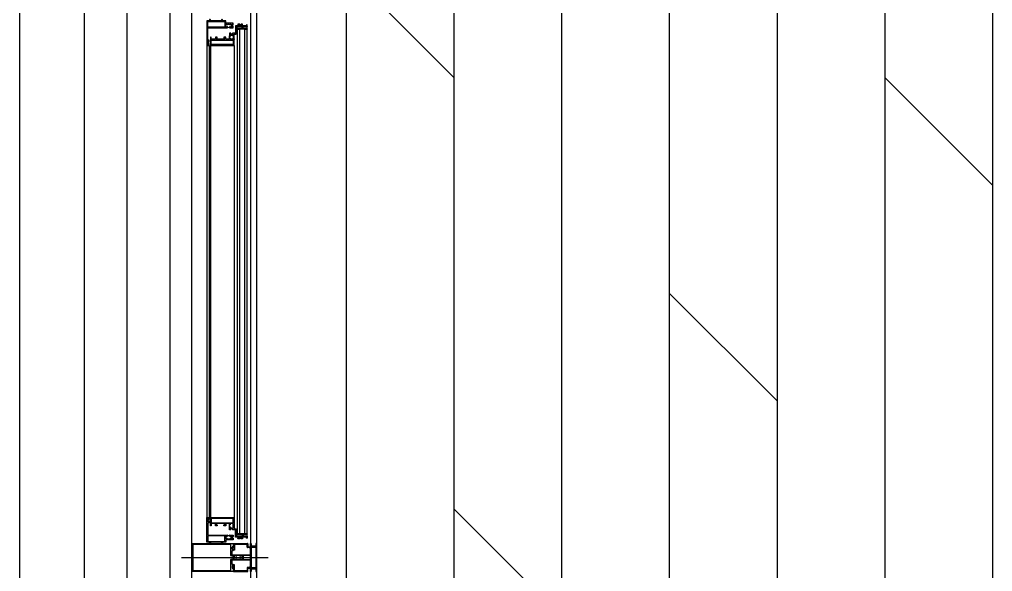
# Model space of a CAD drawing. Header units: millimetres. Extents: x 0 to 356400, y 0 to 68257.
# Drawn here: x 110658.2 to 110748.5, y 7071.8 to 7123 of the extents above; entities that cross this region are included whole.
import ezdxf

# ---------------------------------------------------------------- set-up
doc = ezdxf.new("R2010")
doc.units = ezdxf.units.MM
doc.header["$LTSCALE"] = 75
doc.layers.add('8', color=8, linetype='Continuous')

# ---------------------------------------------------------------- blocks, each defined once
blk = doc.blocks.new('G$C7369CDF7')
at = {"layer": '8'}
for p, q in [((1430.3, 39657.8), (8430.3, 39657.8)), ((6237.1, 39407.8), (6487.1, 39657.8)), ((1430.3, 39407.8), (8430.3, 39407.8)), ((1430.3, 39157.8), (8430.3, 39157.8)), ((6737.1, 38907.8), (6987.1, 39157.8)), ((1430.3, 38907.8), (8430.3, 38907.8)), ((1430.3, 38657.8), (8430.3, 38657.8)), ((7237.1, 38407.8), (7487.1, 38657.8)), ((1430.3, 38407.8), (8430.3, 38407.8)), ((5987.1, 38157.8), (6237.1, 38407.8)), ((1430.3, 38157.8), (8430.3, 38157.8)), ((7350.3, 37775.8), (7350.3, 37977.1)), ((2220.3, 37950), (8630.3, 37950)), ((3542.8, 37950), (8565.3, 37950)), ((3542.8, 37936), (8565.3, 37936)), ((7350.3, 37950), (7317.8, 37950)), ((7317.8, 37950), (7317.8, 37948.5)), ((7317.8, 37948.5), (7324.3, 37948.5)), ((7317.8, 37936), (7317.8, 37938)), ((7317.8, 37938), (7322.7, 37938)), ((7327.8, 37936), (7317.8, 37936)), ((7323.2, 37938.5), (7323.2, 37946.7)), ((7324.7, 37946.7), (7324.7, 37938.5)), ((7324.8, 37948), (7324.8, 37939.1)), ((7325.2, 37938), (7350.3, 37938)), ((7325.3, 37930), (7325.3, 37935.5)), ((7325.3, 37935.5), (7327.3, 37935.5)), ((7326.3, 37939.1), (7326.3, 37948)), ((7326.8, 37948.5), (7374.3, 37948.5)), ((7327.3, 37935.5), (7327.3, 37929)), ((7327.8, 37935.3), (7327.8, 37936)), ((7342.8, 37936), (7329.3, 37936)), ((7329.3, 37936), (7329.3, 37935.3)), ((7343.8, 37907.8), (7343.8, 37935)), ((7354.8, 37936), (7345.8, 37936)), ((7345.8, 37936), (7345.8, 37919)), ((7382.8, 37950), (7350.3, 37950)), ((7350.3, 37938), (7375.4, 37938)), ((7354.8, 37919), (7354.8, 37936)), ((7356.8, 37935), (7356.8, 37907.8)), ((7371.3, 37936), (7357.8, 37936)), ((7371.3, 37935.3), (7371.3, 37936)), ((7382.8, 37936), (7372.8, 37936)), ((7372.8, 37936), (7372.8, 37935.3)), ((7375.3, 37935.5), (7373.3, 37935.5)), ((7373.3, 37935.5), (7373.3, 37929)), ((7374.3, 37948.5), (7374.3, 37939.1)), ((7375.3, 37930), (7375.3, 37935.5)), ((7375.8, 37939.1), (7375.8, 37948)), ((7375.9, 37938.5), (7375.9, 37946.7)), ((7376.3, 37948.5), (7382.8, 37948.5)), ((7377.4, 37946.7), (7377.4, 37938.5)), ((7377.9, 37938), (7382.8, 37938)), ((7382.8, 37948.5), (7382.8, 37950)), ((7382.8, 37938), (7382.8, 37936)), ((6117.2, 37917.2), (6114, 37917.2)), ((6114, 37917.2), (6114, 37914.2)), ((6117.2, 37911.5), (6114, 37911.5)), ((6114, 37911.5), (6114, 37907)), ((6114.5, 37913.7), (6115.2, 37913.7)), ((6115, 37927.7), (6115, 37926.8)), ((6119.2, 37928), (6115.3, 37928)), ((6115.3, 37926.5), (6117.2, 37926.5)), ((6115.7, 37914.2), (6115.7, 37915.2)), ((6115.7, 37915.2), (6117.2, 37915.2)), ((6115.7, 37907), (6115.7, 37909.5)), ((6115.7, 37909.5), (6117.2, 37909.5)), ((6117.2, 37926.5), (6117.2, 37917.2)), ((6117.2, 37915.2), (6117.2, 37913.7)), ((6117.2, 37913.7), (6117.2, 37911.5)), ((6117.2, 37909.5), (6117.2, 37901)), ((6119.2, 37919), (6119.2, 37928)), ((6122.7, 37919), (6119.2, 37919)), ((6119.2, 37903), (6119.2, 37917.7)), ((6119.2, 37917.7), (6121.4, 37917.7)), ((6121.4, 37917.7), (6121.4, 37915.7)), ((6121.4, 37915.7), (6122.7, 37915.7)), ((6122.7, 37903), (6122.7, 37927)), ((6122.7, 37927), (6125.2, 37927)), ((6122.7, 37915.7), (6122.7, 37919)), ((7295.4, 37928), (6125.2, 37928)), ((6125.2, 37923), (6125.2, 37928)), ((6125.2, 37927), (6125.2, 37903)), ((7295.4, 37923), (6125.2, 37923)), ((6125.2, 37906), (6125.2, 37912)), ((7295.4, 37911), (6125.2, 37911)), ((7295.4, 37923), (7295.4, 37928)), ((7295.4, 37927), (7295.4, 37903)), ((7297.9, 37927), (7295.4, 37927)), ((7295.4, 37906), (7295.4, 37912)), ((7297.9, 37903), (7297.9, 37927)), ((7297.9, 37915.7), (7297.9, 37919)), ((7297.9, 37919), (7301.4, 37919)), ((7299.2, 37915.7), (7297.9, 37915.7)), ((7301.4, 37917.7), (7299.2, 37917.7)), ((7299.2, 37917.7), (7299.2, 37915.7)), ((7301.4, 37919), (7301.4, 37928)), ((7301.4, 37928), (7305.3, 37928)), ((7301.4, 37903), (7301.4, 37917.7)), ((7305.3, 37926.5), (7303.4, 37926.5)), ((7303.4, 37926.5), (7303.4, 37917.2)), ((7303.4, 37917.2), (7306.6, 37917.2)), ((7304.9, 37915.2), (7303.4, 37915.2)), ((7303.4, 37915.2), (7303.4, 37913.7)), ((7303.4, 37913.7), (7303.4, 37911.5)), ((7303.4, 37911.5), (7306.6, 37911.5)), ((7304.9, 37909.5), (7303.4, 37909.5)), ((7303.4, 37909.5), (7303.4, 37901)), ((7304.9, 37914.2), (7304.9, 37915.2)), ((7304.9, 37907), (7304.9, 37909.5)), ((7306.1, 37913.7), (7305.4, 37913.7)), ((7305.6, 37927.7), (7305.6, 37926.8)), ((7306.6, 37917.2), (7306.6, 37914.2)), ((7306.6, 37911.5), (7306.6, 37907)), ((7317.8, 37896.3), (7317.8, 37929)), ((7318.8, 37930), (7325.3, 37930)), ((7326.3, 37928), (7319.8, 37928)), ((7319.8, 37928), (7319.8, 37898.6)), ((7345.8, 37919), (7350.3, 37919)), ((7345.8, 37916.2), (7345.8, 37913.5)), ((7345.8, 37911), (7345.8, 37904)), ((7346.3, 37913), (7346.5, 37913)), ((7346.5, 37911.5), (7346.3, 37911.5)), ((7350.3, 37917), (7346.6, 37917)), ((7350.3, 37919), (7354.8, 37919)), ((7350.3, 37917), (7354, 37917)), ((7354.3, 37913), (7354, 37913)), ((7354, 37911.5), (7354.3, 37911.5)), ((7354.8, 37916.2), (7354.8, 37913.5)), ((7354.8, 37911), (7354.8, 37904)), ((7374.3, 37928), (7380.8, 37928)), ((7381.8, 37930), (7375.3, 37930)), ((7380.8, 37928), (7380.8, 37898.6)), ((7382.8, 37896.3), (7382.8, 37929)), ((6114.8, 37896), (6111.3, 37896)), ((6111.3, 37896), (6111.3, 37885.3)), ((6113.3, 37893.5), (6113.3, 37895)), ((6113.3, 37895), (6114.8, 37895)), ((6120.3, 37893.5), (6113.3, 37893.5)), ((6113.3, 37888.6), (6113.3, 37891)), ((6113.8, 37888.6), (6113.3, 37888.6)), ((6113.3, 37882.4), (6113.3, 37887.6)), ((6113.3, 37887.6), (6113.8, 37887.6)), ((6113.8, 37891.5), (6119.8, 37891.5)), ((6114.5, 37906.5), (6115.2, 37906.5)), ((6117.2, 37901), (6134.5, 37901)), ((6118.3, 37895.5), (6118.3, 37895.5)), ((6122.3, 37896), (6118.8, 37896)), ((6118.8, 37895), (6120.3, 37895)), ((6121.4, 37903), (6119.2, 37903)), ((6120.3, 37888.6), (6119.8, 37888.6)), ((6119.8, 37887.6), (6121.8, 37887.6)), ((6120.3, 37895), (6120.3, 37893.5)), ((6120.3, 37891), (6120.3, 37888.6)), ((6122.7, 37905), (6121.4, 37905)), ((6121.4, 37905), (6121.4, 37903)), ((6122.3, 37888.1), (6122.3, 37896)), ((6122.7, 37903), (6122.7, 37905)), ((6125.2, 37903), (6122.7, 37903)), ((6136.5, 37903), (6122.7, 37903)), ((7295.4, 37906), (6125.2, 37906)), ((6134.5, 37901), (6134.5, 37894.5)), ((6134.5, 37890.1), (6134.5, 37887)), ((6134.5, 37887), (6140.7, 37887)), ((6135.5, 37894.5), (6135.5, 37895.4)), ((6135.5, 37889.2), (6135.5, 37890.1)), ((6136.5, 37898), (6136.5, 37903)), ((6143.5, 37898), (6136.5, 37898)), ((6136.8, 37895.4), (6136.8, 37889.2)), ((6138.8, 37889.6), (6138.8, 37895.4)), ((6139.4, 37896), (6139.7, 37896)), ((6139.7, 37889), (6139.4, 37889)), ((6141.2, 37887.5), (6141.2, 37889.5)), ((6141.7, 37896), (6145.9, 37896)), ((6143.8, 37897.7), (6143.5, 37898)), ((6144.1, 37898), (6143.8, 37897.7)), ((6147.8, 37898), (6144.1, 37898)), ((6146.4, 37889.5), (6146.4, 37887.5)), ((6146.9, 37887), (6148.8, 37887)), ((6147.8, 37898.5), (6147.8, 37898)), ((6147.9, 37896), (6148.2, 37896)), ((6148.2, 37889), (6147.9, 37889)), ((6148.8, 37895.4), (6148.8, 37889.6)), ((6148.8, 37887), (6148.8, 37878.5)), ((6149.3, 37898), (6149.3, 37898.5)), ((6162.8, 37898), (6149.3, 37898)), ((6150.8, 37845), (6150.8, 37896)), ((6150.8, 37896), (6160.8, 37896)), ((6160.8, 37896), (6160.8, 37845)), ((6162.8, 37898), (7257.8, 37898)), ((6162.8, 37843), (6162.8, 37898)), ((7257.8, 37843), (7257.8, 37898)), ((7257.8, 37898), (7271.3, 37898)), ((7269.8, 37896), (7259.8, 37896)), ((7259.8, 37896), (7259.8, 37845)), ((7269.8, 37845), (7269.8, 37896)), ((7271.3, 37898), (7271.3, 37898.5)), ((7271.8, 37895.4), (7271.8, 37889.6)), ((7273.7, 37887), (7271.8, 37887)), ((7271.8, 37887), (7271.8, 37878.5)), ((7272.7, 37896), (7272.4, 37896)), ((7272.4, 37889), (7272.7, 37889)), ((7272.8, 37898.5), (7272.8, 37898)), ((7272.8, 37898), (7276.5, 37898)), ((7274.2, 37889.5), (7274.2, 37887.5)), ((7278.9, 37896), (7274.7, 37896)), ((7276.5, 37898), (7276.8, 37897.7)), ((7276.8, 37897.7), (7277.1, 37898)), ((7277.1, 37898), (7284, 37898)), ((7279.4, 37887.5), (7279.4, 37889.5)), ((7286, 37887), (7279.9, 37887)), ((7281.2, 37896), (7280.9, 37896)), ((7280.9, 37889), (7281.2, 37889)), ((7281.8, 37889.6), (7281.8, 37895.4)), ((7283.8, 37895.4), (7283.8, 37889.2)), ((7284, 37898), (7284, 37903)), ((7284, 37903), (7297.9, 37903)), ((7285, 37894.5), (7285, 37895.4)), ((7285, 37889.2), (7285, 37890.1)), ((7303.4, 37901), (7286, 37901)), ((7286, 37901), (7286, 37894.5)), ((7286, 37890.1), (7286, 37887)), ((7295.4, 37903), (7297.9, 37903)), ((7297.9, 37903), (7297.9, 37905)), ((7297.9, 37905), (7299.2, 37905)), ((7298.3, 37888.1), (7298.3, 37896)), ((7298.3, 37896), (7301.8, 37896)), ((7300.8, 37887.6), (7298.8, 37887.6)), ((7299.2, 37905), (7299.2, 37903)), ((7299.2, 37903), (7301.4, 37903)), ((7301.8, 37895), (7300.3, 37895)), ((7300.3, 37895), (7300.3, 37893.5)), ((7300.3, 37893.5), (7307.3, 37893.5)), ((7300.3, 37891), (7300.3, 37888.6)), ((7300.3, 37888.6), (7300.8, 37888.6)), ((7306.8, 37891.5), (7300.8, 37891.5)), ((7302.3, 37895.5), (7302.3, 37895.5)), ((7306.1, 37906.5), (7305.4, 37906.5)), ((7305.8, 37896), (7309.3, 37896)), ((7307.3, 37895), (7305.8, 37895)), ((7306.8, 37888.6), (7307.3, 37888.6)), ((7307.3, 37887.6), (7306.8, 37887.6)), ((7307.3, 37893.5), (7307.3, 37895)), ((7307.3, 37888.6), (7307.3, 37891)), ((7307.3, 37882.4), (7307.3, 37887.6)), ((7309.3, 37896), (7309.3, 37885.3)), ((7327.3, 37896.3), (7317.8, 37896.3)), ((7317.8, 37800), (7317.8, 37896)), ((7317.8, 37896), (7326.7, 37896)), ((7319.8, 37898.6), (7333.3, 37898.6)), ((7320.3, 37890), (7320.3, 37802.5)), ((7345.8, 37890.5), (7320.8, 37890.5)), ((7326.7, 37894.9), (7325.8, 37894.9)), ((7325.8, 37894.9), (7325.8, 37893.3)), ((7325.8, 37893.3), (7331.8, 37893.3)), ((7325.9, 37893.9), (7325.9, 37894.4)), ((7326.4, 37894.9), (7327.3, 37894.9)), ((7331.1, 37893.4), (7326.4, 37893.4)), ((7333.3, 37896.3), (7330.3, 37896.3)), ((7330.3, 37894.9), (7331.1, 37894.9)), ((7330.8, 37896), (7334.3, 37896)), ((7331.8, 37894.9), (7330.8, 37894.9)), ((7331.6, 37894.4), (7331.6, 37893.9)), ((7331.8, 37893.3), (7331.8, 37894.9)), ((7333.3, 37898.6), (7333.3, 37896.3)), ((7334.8, 37895.5), (7334.8, 37893.5)), ((7335.3, 37893), (7343.3, 37893)), ((7344.1, 37907.5), (7343.8, 37907.8)), ((7343.8, 37907.2), (7344.1, 37907.5)), ((7343.8, 37893.5), (7343.8, 37907.2)), ((7345.8, 37901.5), (7345.8, 37898.8)), ((7346.3, 37903.5), (7346.5, 37903.5)), ((7346.5, 37902), (7346.3, 37902)), ((7346.3, 37895), (7346.3, 37891)), ((7346.6, 37898), (7350.3, 37898)), ((7350.3, 37895.5), (7346.8, 37895.5)), ((7354, 37898), (7350.3, 37898)), ((7353.8, 37895.5), (7350.3, 37895.5)), ((7354.3, 37903.5), (7354, 37903.5)), ((7354, 37902), (7354.3, 37902)), ((7354.3, 37891), (7354.3, 37895)), ((7354.8, 37901.5), (7354.8, 37898.8)), ((7379.8, 37890.5), (7354.8, 37890.5)), ((7356.8, 37907.8), (7356.5, 37907.5)), ((7356.5, 37907.5), (7356.8, 37907.2)), ((7356.8, 37907.2), (7356.8, 37893.5)), ((7357.3, 37893), (7365.3, 37893)), ((7365.8, 37893.5), (7365.8, 37895.5)), ((7366.3, 37896), (7369.7, 37896)), ((7380.8, 37898.6), (7367.3, 37898.6)), ((7367.3, 37898.6), (7367.3, 37896.3)), ((7367.3, 37896.3), (7370.3, 37896.3)), ((7369.7, 37894.9), (7368.8, 37894.9)), ((7368.8, 37894.9), (7368.8, 37893.3)), ((7368.8, 37893.3), (7374.8, 37893.3)), ((7368.9, 37894.4), (7368.9, 37893.9)), ((7370.3, 37894.9), (7369.4, 37894.9)), ((7369.4, 37893.4), (7374.1, 37893.4)), ((7373.3, 37896.3), (7382.8, 37896.3)), ((7374.1, 37894.9), (7373.3, 37894.9)), ((7373.8, 37896), (7382.8, 37896)), ((7374.8, 37894.9), (7373.8, 37894.9)), ((7374.6, 37893.9), (7374.6, 37894.4)), ((7374.8, 37893.3), (7374.8, 37894.9)), ((7380.3, 37802.5), (7380.3, 37890)), ((7382.8, 37896), (7382.8, 37800)), ((6105.8, 37871), (6103.8, 37871)), ((6103.8, 37869), (6105.8, 37869)), ((6110.8, 37879), (6105.8, 37879)), ((6105.8, 37879), (6105.8, 37871)), ((6105.8, 37869), (6105.8, 37843)), ((6107.8, 37876.5), (6120.3, 37876.5)), ((6107.8, 37837), (6107.8, 37876.5)), ((6111.3, 37885.3), (6111.6, 37885)), ((6111.6, 37885), (6111.3, 37884.7)), ((6111.3, 37884.7), (6111.3, 37879.5)), ((6113.8, 37882.4), (6113.3, 37882.4)), ((6113.3, 37879), (6113.3, 37881.4)), ((6113.3, 37881.4), (6113.8, 37881.4)), ((6119.8, 37878.5), (6113.8, 37878.5)), ((6121.8, 37882.4), (6119.8, 37882.4)), ((6119.8, 37881.4), (6120.3, 37881.4)), ((6120.3, 37881.4), (6120.3, 37879)), ((6120.3, 37876.5), (6120.3, 37837)), ((6122.3, 37838), (6122.3, 37881.9)), ((6148.8, 37878.5), (6143.8, 37878.5)), ((6143.8, 37878.5), (6143.8, 37874)), ((6143.8, 37874), (6145.8, 37874)), ((6145.8, 37874), (6145.8, 37876.5)), ((6145.8, 37876.5), (6148.8, 37876.5)), ((6148.8, 37876.5), (6148.8, 37856.5)), ((7271.8, 37878.5), (7276.8, 37878.5)), ((7274.8, 37876.5), (7271.8, 37876.5)), ((7271.8, 37876.5), (7271.8, 37856.5)), ((7274.8, 37874), (7274.8, 37876.5)), ((7276.8, 37874), (7274.8, 37874)), ((7276.8, 37878.5), (7276.8, 37874)), ((7298.3, 37838), (7298.3, 37881.9)), ((7298.8, 37882.4), (7300.8, 37882.4)), ((7300.8, 37881.4), (7300.3, 37881.4)), ((7300.3, 37881.4), (7300.3, 37879)), ((7312.8, 37876.5), (7300.3, 37876.5)), ((7300.3, 37876.5), (7300.3, 37837)), ((7300.8, 37878.5), (7306.8, 37878.5)), ((7306.8, 37882.4), (7307.3, 37882.4)), ((7307.3, 37881.4), (7306.8, 37881.4)), ((7307.3, 37879), (7307.3, 37881.4)), ((7309.3, 37885.3), (7309, 37885)), ((7309, 37885), (7309.3, 37884.7)), ((7309.3, 37884.7), (7309.3, 37879.5)), ((7309.8, 37879), (7314.8, 37879)), ((7312.8, 37837), (7312.8, 37876.5)), ((7314.8, 37879), (7314.8, 37871)), ((7314.8, 37871), (7316.8, 37871)), ((7316.8, 37869), (7314.8, 37869)), ((7314.8, 37869), (7314.8, 37843)), ((6105.8, 37843), (6103.8, 37843)), ((6145.8, 37859), (6143.8, 37859)), ((6143.8, 37859), (6143.8, 37854.5)), ((6143.8, 37854.5), (6148.8, 37854.5)), ((6148.8, 37845), (6143.8, 37845)), ((6143.8, 37845), (6143.8, 37843)), ((6143.8, 37843), (6162.8, 37843)), ((6145.8, 37856.5), (6145.8, 37859)), ((6148.8, 37856.5), (6145.8, 37856.5)), ((6148.8, 37854.5), (6148.8, 37845)), ((6160.8, 37845), (6150.8, 37845)), ((6162.8, 37843), (7257.8, 37843)), ((7276.8, 37843), (7257.8, 37843)), ((7259.8, 37845), (7269.8, 37845)), ((7271.8, 37856.5), (7274.8, 37856.5)), ((7276.8, 37854.5), (7271.8, 37854.5)), ((7271.8, 37854.5), (7271.8, 37845)), ((7271.8, 37845), (7276.8, 37845)), ((7274.8, 37856.5), (7274.8, 37859)), ((7274.8, 37859), (7276.8, 37859)), ((7276.8, 37859), (7276.8, 37854.5)), ((7276.8, 37845), (7276.8, 37843)), ((7314.8, 37843), (7316.8, 37843)), ((6103.8, 37841), (6105.8, 37841)), ((6105.8, 37841), (6105.8, 37835)), ((6105.8, 37835), (6162.8, 37835)), ((6120.3, 37837), (6107.8, 37837)), ((6150.8, 37837), (6123.3, 37837)), ((6154.3, 37840), (6150.8, 37840)), ((6150.8, 37840), (6150.8, 37837)), ((6152.8, 37837), (6152.8, 37838.5)), ((6152.8, 37838.5), (6154.3, 37838.5)), ((6160.8, 37837), (6152.8, 37837)), ((6162.8, 37840), (6159.3, 37840)), ((6159.3, 37838.5), (6160.8, 37838.5)), ((6160.8, 37838.5), (6160.8, 37837)), ((6162.8, 37840), (7257.8, 37840)), ((6162.8, 37835), (6162.8, 37840)), ((6162.8, 37835), (7257.8, 37835)), ((7257.8, 37840), (7261.3, 37840)), ((7257.8, 37835), (7257.8, 37840)), ((7314.8, 37835), (7257.8, 37835)), ((7261.3, 37838.5), (7259.8, 37838.5)), ((7259.8, 37838.5), (7259.8, 37837)), ((7259.8, 37837), (7267.8, 37837)), ((7266.3, 37840), (7269.8, 37840)), ((7267.8, 37838.5), (7266.3, 37838.5)), ((7267.8, 37837), (7267.8, 37838.5)), ((7269.8, 37840), (7269.8, 37837)), ((7269.8, 37837), (7297.3, 37837)), ((7300.3, 37837), (7312.8, 37837)), ((7316.8, 37841), (7314.8, 37841)), ((7314.8, 37841), (7314.8, 37835)), ((8565.3, 37800), (3542.8, 37800)), ((7382.8, 37800), (7317.8, 37800)), ((7320.3, 37802.5), (7380.3, 37802.5)), ((8640.3, 37750), (2220.3, 37750)), ((15030.3, 37650), (530.3, 37650)), ((2220.3, 37550), (8640.3, 37550)), ((2030.3, 37400), (8830.3, 37400))]:
    blk.add_line(p, q, dxfattribs=at)
for centre, radius, start, end in [((7322.7, 37938.5), 0.5, 270, 0), ((7323.9, 37946.7), 0.75, 0, 180), ((7324.3, 37948), 0.5, 0, 90), ((7325.2, 37938.5), 0.5, 180, 270), ((7325.5, 37939.1), 0.75, 180, 0), ((7326.8, 37948), 0.5, 90, 180), ((7328.5, 37935.3), 0.75, 180, 0), ((7342.8, 37935), 1, 0, 90), ((7357.8, 37935), 1, 90, 180), ((7372, 37935.3), 0.75, 180, 0), ((7375, 37939.1), 0.75, 180, 0), ((7375.4, 37938.5), 0.5, 270, 0), ((7376.3, 37948), 0.5, 90, 180), ((7376.6, 37946.7), 0.75, 0, 180), ((7377.9, 37938.5), 0.5, 180, 270), ((6114.5, 37914.2), 0.5, 180, 270), ((6115.3, 37927.7), 0.3, 90, 180), ((6115.3, 37926.8), 0.3, 180, 270), ((6115.2, 37914.2), 0.5, 270, 0), ((6122.2, 37935.9), 8.43, 249.237, 290.763), ((7298.4, 37935.9), 8.43, 249.237, 290.763), ((7305.4, 37914.2), 0.5, 180, 270), ((7305.3, 37927.7), 0.3, 360, 90), ((7305.3, 37926.8), 0.3, 270, 0), ((7306.1, 37914.2), 0.5, 270, 0), ((7318.8, 37929), 1, 90, 180), ((7326.3, 37929), 1, 270, 0), ((7346.6, 37916.2), 0.8, 90, 180), ((7346.3, 37913.5), 0.5, 180, 270), ((7346.3, 37911), 0.5, 90, 180), ((7346.5, 37912.3), 0.75, 270, 90), ((7354, 37912.3), 0.75, 90, 270), ((7354, 37916.2), 0.8, 0, 90), ((7354.3, 37913.5), 0.5, 270, 0), ((7354.3, 37911), 0.5, 0, 90), ((7374.3, 37929), 1, 180, 270), ((7381.8, 37929), 1, 0, 90), ((6113.8, 37891), 0.5, 90, 180), ((6113.8, 37888.1), 0.5, 270, 90), ((6114.5, 37907), 0.5, 180, 270), ((6114.8, 37895.5), 0.5, 270, 90), ((6115.2, 37907), 0.5, 270, 0), ((6118.8, 37895.5), 0.5, 90, 180), ((6118.8, 37895.5), 0.5, 180, 270), ((6119.8, 37888.1), 0.5, 90, 270), ((6119.8, 37891), 0.5, 0, 90), ((6127.6, 37885), 6.14, 153.4061, 206.5939), ((6121.8, 37888.1), 0.5, 270, 0), ((6135, 37894.5), 0.5, 180, 270), ((6135, 37890.1), 0.5, 90, 180), ((6135, 37894.5), 0.5, 270, 0), ((6135, 37890.1), 0.5, 0, 90), ((6136.2, 37895.4), 0.625, 90, 180), ((6136.2, 37889.2), 0.625, 180, 270), ((6136.2, 37895.4), 0.625, 0, 90), ((6136.2, 37889.2), 0.625, 270, 0), ((6139.4, 37895.4), 0.6, 90, 180), ((6139.4, 37889.6), 0.6, 180, 270), ((6139.7, 37895.5), 0.5, 0, 90), ((6139.7, 37889.5), 0.5, 270, 0), ((6140.7, 37895.5), 0.5, 180, 0), ((6140.7, 37889.5), 0.5, 0, 180), ((6140.7, 37887.5), 0.5, 270, 0), ((6143.8, 37877.7), 9.86, 73.8262, 106.1738), ((6141.7, 37895.5), 0.5, 90, 180), ((6145.9, 37895.5), 0.5, 0, 90), ((6146.9, 37895.5), 0.5, 180, 0), ((6146.9, 37889.5), 0.5, 0, 180), ((6146.9, 37887.5), 0.5, 180, 270), ((6147.9, 37895.5), 0.5, 90, 180), ((6147.9, 37889.5), 0.5, 180, 270), ((6148.5, 37898.5), 0.75, 0, 180), ((6148.2, 37895.4), 0.6, 0, 90), ((6148.2, 37889.6), 0.6, 270, 360), ((7272, 37898.5), 0.75, 0, 180), ((7272.4, 37895.4), 0.6, 90, 180), ((7272.4, 37889.6), 0.6, 180, 270), ((7272.7, 37895.5), 0.5, 0, 90), ((7272.7, 37889.5), 0.5, 270, 0), ((7273.7, 37895.5), 0.5, 180, 0), ((7273.7, 37889.5), 0.5, 0, 180), ((7273.7, 37887.5), 0.5, 270, 0), ((7276.8, 37877.7), 9.86, 73.8262, 106.1738), ((7274.7, 37895.5), 0.5, 90, 180), ((7278.9, 37895.5), 0.5, 0, 90), ((7279.9, 37895.5), 0.5, 180, 0), ((7279.9, 37889.5), 0.5, 0, 180), ((7279.9, 37887.5), 0.5, 180, 270), ((7280.9, 37895.5), 0.5, 90, 180), ((7280.9, 37889.5), 0.5, 180, 270), ((7281.2, 37895.4), 0.6, 360, 90), ((7281.2, 37889.6), 0.6, 270, 0), ((7284.4, 37895.4), 0.625, 90, 180), ((7284.4, 37889.2), 0.625, 180, 270), ((7284.4, 37895.4), 0.625, 0, 90), ((7284.4, 37889.2), 0.625, 270, 0), ((7285.5, 37894.5), 0.5, 180, 270), ((7285.5, 37890.1), 0.5, 90, 180), ((7285.5, 37894.5), 0.5, 270, 0), ((7285.5, 37890.1), 0.5, 0, 90), ((7298.8, 37888.1), 0.5, 180, 270), ((7292.9, 37885), 6.14, 333.4061, 26.5939), ((7300.8, 37891), 0.5, 90, 180), ((7300.8, 37888.1), 0.5, 270, 90), ((7301.8, 37895.5), 0.5, 0, 90), ((7301.8, 37895.5), 0.5, 270, 360), ((7305.4, 37907), 0.5, 180, 270), ((7305.8, 37895.5), 0.5, 90, 270), ((7306.1, 37907), 0.5, 270, 0), ((7306.8, 37888.1), 0.5, 90, 270), ((7306.8, 37891), 0.5, 0, 90), ((7320.8, 37890), 0.5, 90, 180), ((7326.4, 37894.4), 0.5, 90, 180), ((7326.4, 37893.9), 0.5, 180, 270), ((7326.7, 37895.5), 0.55, 270, 90), ((7327, 37895.6), 0.765, 290.2778, 69.7222), ((7330.6, 37895.6), 0.765, 110.2778, 249.7222), ((7330.8, 37895.5), 0.55, 90, 270), ((7331.1, 37894.4), 0.5, 0, 90), ((7331.1, 37893.9), 0.5, 270, 0), ((7334.3, 37895.5), 0.5, 0, 90), ((7335.3, 37893.5), 0.5, 180, 270), ((7343.3, 37893.5), 0.5, 270, 0), ((7346.3, 37904), 0.5, 180, 270), ((7346.3, 37901.5), 0.5, 90, 180), ((7346.6, 37898.8), 0.8, 180, 270), ((7345.8, 37891), 0.5, 270, 0), ((7346.8, 37895), 0.5, 90, 180), ((7346.5, 37902.8), 0.75, 270, 90), ((7354, 37902.8), 0.75, 90, 270), ((7353.8, 37895), 0.5, 0, 90), ((7354, 37898.8), 0.8, 270, 360), ((7354.3, 37904), 0.5, 270, 0), ((7354.3, 37901.5), 0.5, 0, 90), ((7354.8, 37891), 0.5, 180, 270), ((7357.3, 37893.5), 0.5, 180, 270), ((7365.3, 37893.5), 0.5, 270, 0), ((7366.3, 37895.5), 0.5, 90, 180), ((7369.4, 37894.4), 0.5, 90, 180), ((7369.4, 37893.9), 0.5, 180, 270), ((7369.7, 37895.5), 0.55, 270, 90), ((7370, 37895.6), 0.765, 290.2778, 69.7222), ((7373.6, 37895.6), 0.765, 110.2778, 249.7222), ((7373.8, 37895.5), 0.55, 90, 270), ((7374.1, 37894.4), 0.5, 0, 90), ((7374.1, 37893.9), 0.5, 270, 0), ((7379.8, 37890), 0.5, 0, 90), ((6103.8, 37870), 1, 90, 180), ((6103.8, 37870), 1, 180, 270), ((6110.8, 37879.5), 0.5, 270, 0), ((6113.8, 37879), 0.5, 180, 270), ((6113.8, 37881.9), 0.5, 270, 90), ((6119.8, 37881.9), 0.5, 90, 270), ((6119.8, 37879), 0.5, 270, 0), ((6121.8, 37881.9), 0.5, 0, 90), ((7298.8, 37881.9), 0.5, 90, 180), ((7300.8, 37879), 0.5, 180, 270), ((7300.8, 37881.9), 0.5, 270, 90), ((7306.8, 37881.9), 0.5, 90, 270), ((7306.8, 37879), 0.5, 270, 0), ((7309.8, 37879.5), 0.5, 180, 270), ((7316.8, 37870), 1, 0, 90), ((7316.8, 37870), 1, 270, 360), ((6103.8, 37842), 1, 90, 180), ((6103.8, 37842), 1, 180, 270), ((7316.8, 37842), 1, 0, 90), ((7316.8, 37842), 1, 270, 360), ((6123.3, 37838), 1, 180, 270), ((6154.3, 37839.3), 0.75, 270, 90), ((6159.3, 37839.3), 0.75, 90, 270), ((7261.3, 37839.3), 0.75, 270, 90), ((7266.3, 37839.3), 0.75, 90, 270), ((7297.3, 37838), 1, 270, 360)]:
    blk.add_arc(centre, radius, start, end, dxfattribs=at)

msp = doc.modelspace()

# ---------------------------------------------------------------- block references
at = {"xscale": 0.04000000000000001, "yscale": 0.04000000000000001, "zscale": 0.04000000000000001, "rotation": 270}
msp.add_blockref('G$C7369CDF7', (109162.169, 7367.091), dxfattribs=at)

doc.saveas('drawing.dxf')
